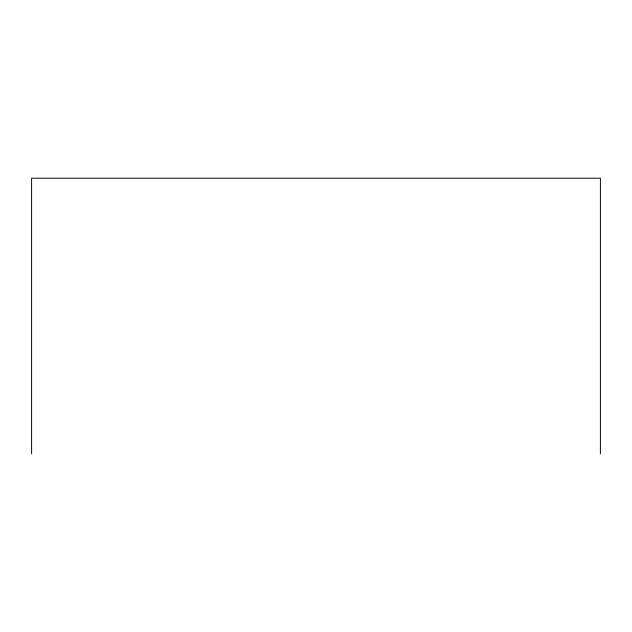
<?xml version="1.0" encoding="UTF-8"?>
<svg xmlns="http://www.w3.org/2000/svg" width="632" height="632" viewBox="0 0 632 632"><rect width="100%" height="100%" fill="white"/><g stroke="black" fill="none" stroke-linecap="round" stroke-linejoin="round"><path stroke-width="0.95" d="M600.4 453.792L600.4 178.208L31.6 178.208L31.6 453.792"/></g></svg>
